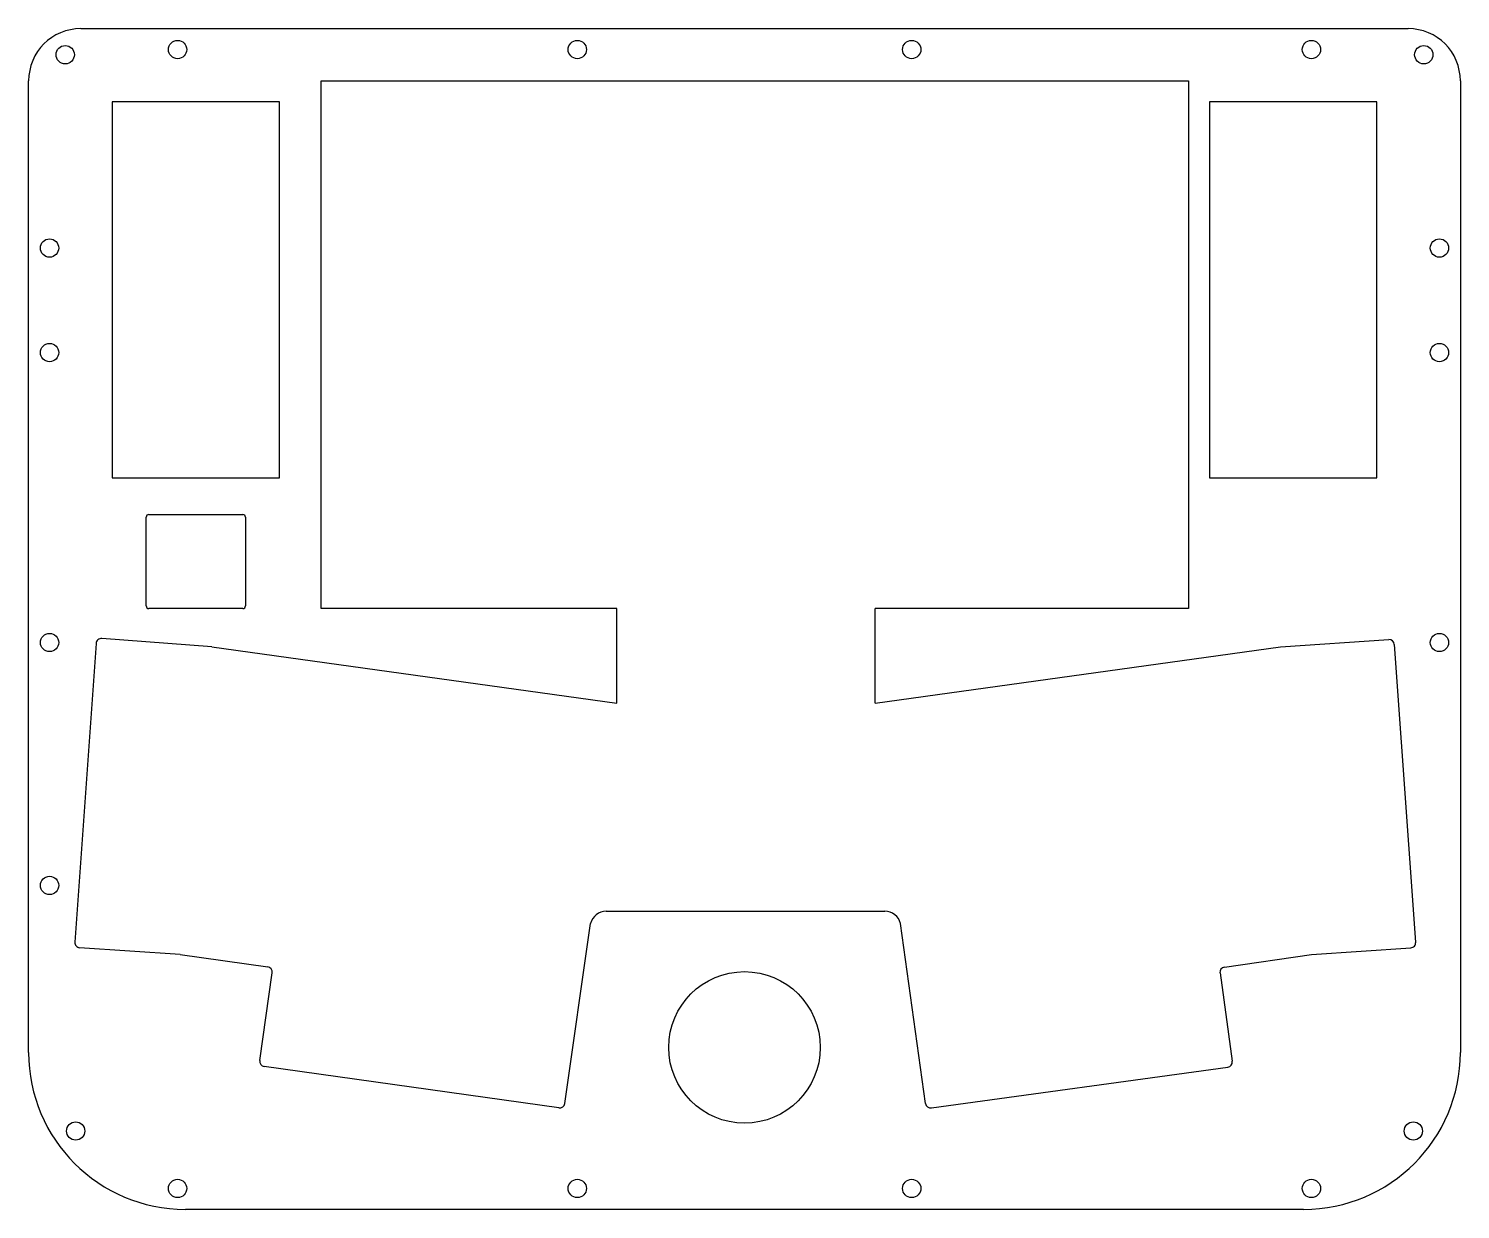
# Model space of a CAD drawing. Header units: millimetres. Extents: x -137 to 137, y -96 to 130.
import ezdxf

# ---------------------------------------------------------------- set-up
doc = ezdxf.new("R2010")
doc.units = ezdxf.units.MM
doc.layers.get('0').update_dxf_attribs({"linetype": 'CONTINUOUS'})

msp = doc.modelspace()

# ---------------------------------------------------------------- linework, layer by layer
for p, q in [((-127, 130), (127, 130)), ((-137, -66), (-137, 120)), ((-81, 120), (85, 120)), ((-81, 19), (-81, 120)), ((85, 120), (85, 19)), ((137, 120), (137, -66)), ((-114.5, 19.5), (-114.5, 36.5)), ((-114, 37), (-96, 37)), ((-95.5, 36.5), (-95.5, 19.5)), ((-96, 19), (-114, 19)), ((-24.41, 19), (-81, 19)), ((-24.41, 0.91), (-24.41, 19)), ((85, 19), (24.98, 19)), ((24.98, 0.91), (24.98, 19)), ((-124.09, 12.32), (-128.17, -44.85)), ((-101.93, 11.69), (-123.02, 13.24)), ((-101.93, 11.69), (-24.41, 0.91)), ((24.98, 0.91), (102.59, 11.69)), ((102.59, 11.69), (123.29, 13.06)), ((124.36, 12.13), (128.44, -44.87)), ((-26.47, -38.95), (26.87, -38.95)), ((-34.39, -75.73), (-29.45, -41.3)), ((34.65, -75.74), (29.85, -41.3)), ((-107.98, -47.2), (-127.24, -45.92)), ((108.51, -47.2), (127.51, -45.94)), ((-107.98, -47.2), (-91.25, -49.6)), ((91.84, -49.61), (108.51, -47.2)), ((-92.76, -67.52), (-90.4, -50.73)), ((91, -50.73), (93.33, -67.65)), ((91, -50.73), (93.33, -67.65)), ((-35.52, -76.58), (-91.91, -68.65)), ((35.78, -76.59), (92.47, -68.78)), ((107, -96), (-107, -96))]:
    msp.add_line(p, q)
for points in [[(-89, 116), (-121, 116), (-121, 44), (-89, 44)], [(121, 116), (89, 116), (89, 44), (121, 44)]]:
    msp.add_lwpolyline(points, close=True)
for centre, radius in [((-130, 125), 1.75), ((-108.5, 126), 1.75), ((-32, 126), 1.75), ((32, 126), 1.75), ((108.5, 126), 1.75), ((130, 125), 1.75), ((-133, 88), 1.75), ((133, 88), 1.75), ((-133, 68), 1.75), ((133, 68), 1.75), ((-133, 12.5), 1.75), ((133, 12.5), 1.75), ((-133, -34), 1.75), ((0, -65), 14.5), ((-128, -81), 1.75), ((128, -81), 1.75), ((-108.5, -92), 1.75), ((-32, -92), 1.75), ((32, -92), 1.75), ((108.5, -92), 1.75)]:
    msp.add_circle(centre, radius)
for centre, radius, start, end in [((-127, 120), 10, 90, 180), ((127, 120), 10, 0, 90), ((-114, 36.5), 0.5, 90, 180), ((-96, 36.5), 0.5, 0, 90), ((-114, 19.5), 0.5, 180, 270), ((-96, 19.5), 0.5, -90, 0), ((-123.09, 12.25), 1, 85.7847, 175.9183), ((123.36, 12.06), 1, 4.1036, 93.7789), ((-26.47, -42.01), 3.06, 90, 166.5835), ((26.87, -42.01), 3.06, 13.451, 90), ((-127.17, -44.92), 1, 175.9183, 266.2065), ((127.45, -44.94), 1, -86.2006, 4.1036), ((-91.39, -50.59), 1, -8.0052, 81.8216), ((91.99, -50.6), 1, 98.2278, 187.8452), ((91.99, -50.6), 1, 98.2278, 187.8452), ((-107, -66), 30, 180, 270), ((-91.77, -67.66), 1, 171.9948, 261.9948), ((92.34, -67.79), 1, -82.1548, 7.8452), ((107, -66), 30, -90, 0), ((-35.38, -75.59), 1, 261.9948, 351.8384), ((35.64, -75.6), 1, 187.9375, 277.8452)]:
    msp.add_arc(centre, radius, start, end)

doc.saveas('drawing.dxf')
